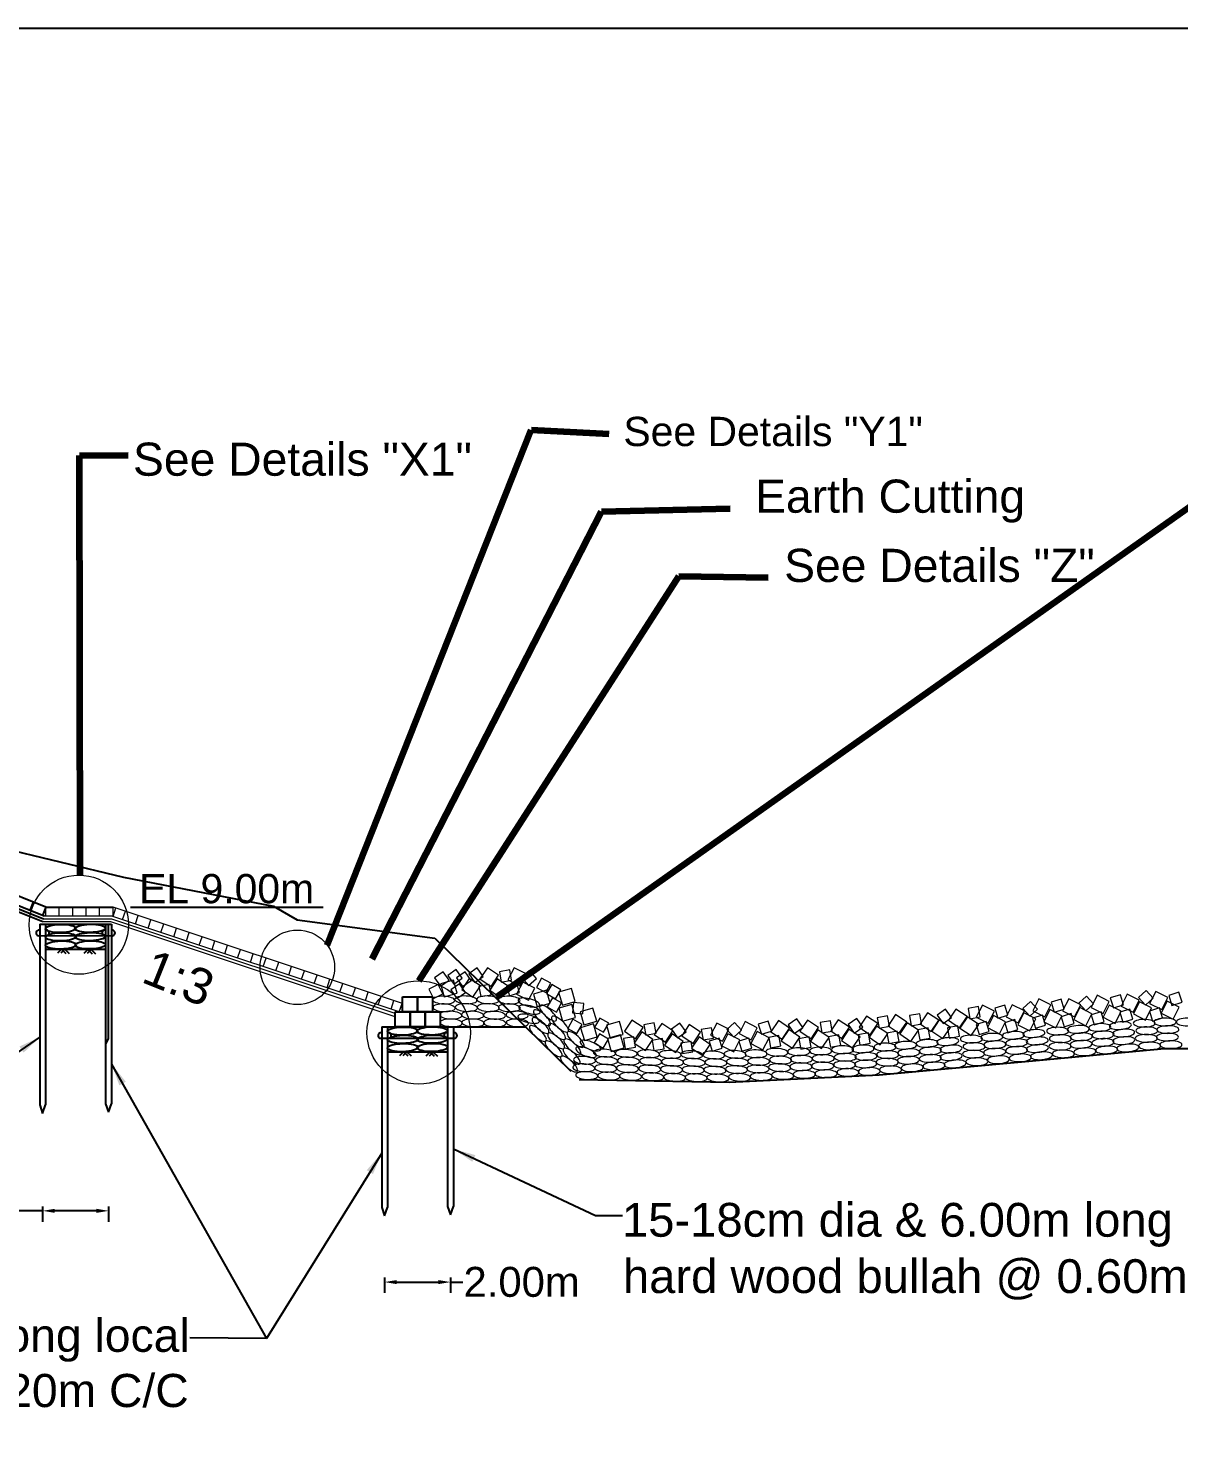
# Model space of a CAD drawing. Header units: inches. Extents: x -885 to 26362, y -28010 to 990.
# Drawn here: x 4307.92 to 4346.35, y -12317.87 to -12271.01 of the extents above; entities that cross this region are included whole.
import ezdxf

# ---------------------------------------------------------------- set-up
doc = ezdxf.new("R2010")
doc.units = ezdxf.units.IN
doc.header["$MEASUREMENT"] = 0
doc.header["$PDMODE"] = 3
doc.linetypes.add('HIDDEN', pattern=[9.525, 6.35, -3.175])
doc.layers.add('GL', color=3, linetype='HIDDEN')
doc.layers.add('LINE', color=7, linetype='Continuous')
doc.layers.add('Layer1', color=7, linetype='Continuous', lineweight=13)
doc.styles.add('dim', font='isocp.shx')
doc.styles.get("Standard").update_dxf_attribs({"font": 'arial.ttf'})
doc.dimstyles.get("Standard").update_dxf_attribs({"dimtxt": 0.18, "dimasz": 0.18, "dimexe": 0.18, "dimexo": 0.0625, "dimgap": 0.09, "dimtad": 0, "dimtih": 1, "dimtoh": 1, "dimdec": 4, "dimzin": 0, "dimdsep": 46, "dimtxsty": 'Standard', "dimcen": 0.09, "dimadec": 0, "dimazin": 0, "dimtfac": 1, "dimtdec": 4, "dimtofl": 0, "dimtmove": 0, "dimatfit": 3, "dimfxl": 1, "dimtolj": 1, "dimtzin": 0, "dimarcsym": 0})
doc.dimstyles.new('STANDARD$0', dxfattribs={"dimscale": 0, "dimtxt": 8, "dimasz": 8, "dimexe": 4, "dimexo": 0, "dimgap": 2, "dimtad": 1, "dimdec": 0, "dimzin": 0, "dimdsep": 46, "dimtxsty": 'dim', "dimblk": 'DOTSMALL', "dimcen": 1, "dimclrd": 6, "dimclre": 6, "dimclrt": 256, "dimadec": 0, "dimazin": 0, "dimtfac": 1, "dimtdec": 0, "dimtix": 1, "dimtofl": 0, "dimtmove": 1, "dimatfit": 3, "dimldrblk": 'DOTSMALL', "dimfxl": 6, "dimtolj": 1, "dimtzin": 0, "dimarcsym": 0})

# ---------------------------------------------------------------- blocks, each defined once
blk = doc.blocks.new('*D96')
at = {"color": 0, "lineweight": -2, "ltscale": 0.5, "transparency": 16777216}
for p, q in [((4308.402, -12310.369), (4308.402, -12310.883)), ((4310.605, -12310.369), (4310.605, -12310.883)), ((4308.402, -12310.519), (4307.444, -12310.519)), ((4310.197, -12310.519), (4308.809, -12310.519))]:
    blk.add_line(p, q, dxfattribs=at)
at = {"color": 0, "linetype": 'Continuous', "ltscale": 0.5, "transparency": 16777216}
for points in [[(4308.809, -12310.451), (4308.809, -12310.587), (4308.402, -12310.519)], [(4310.197, -12310.451), (4310.197, -12310.587), (4310.605, -12310.519)]]:
    blk.add_solid(points, dxfattribs=at)
at = {"layer": 'Defpoints', "color": 0, "linetype": 'Continuous', "ltscale": 0.5, "transparency": 16777216}
for p in [(4308.402, -12308.778), (4310.605, -12308.807), (4310.605, -12310.519)]:
    blk.add_point(p, dxfattribs=at)
at = {"color": 0, "linetype": 'Continuous', "lineweight": -3, "ltscale": 0.5, "transparency": 16777216, "insert": (4305.478, -12310.519), "char_height": 1, "attachment_point": 5}
blk.add_mtext('\\A1;2.00m', dxfattribs=at)
blk = doc.blocks.new('*D97')
at = {"color": 0, "lineweight": -2, "ltscale": 0.5, "transparency": 16777216}
for p, q in [((4319.823, -12312.749), (4319.823, -12313.263)), ((4322.026, -12312.749), (4322.026, -12313.263)), ((4320.23, -12312.899), (4321.618, -12312.899)), ((4322.026, -12312.899), (4322.433, -12312.899))]:
    blk.add_line(p, q, dxfattribs=at)
at = {"color": 0, "linetype": 'Continuous', "ltscale": 0.5, "transparency": 16777216}
for points in [[(4320.23, -12312.832), (4320.23, -12312.967), (4319.823, -12312.899)], [(4321.618, -12312.832), (4321.618, -12312.967), (4322.026, -12312.899)]]:
    blk.add_solid(points, dxfattribs=at)
at = {"layer": 'Defpoints', "color": 0, "linetype": 'Continuous', "ltscale": 0.5, "transparency": 16777216}
for p in [(4319.823, -12312.204), (4322.026, -12312.233), (4322.026, -12312.899)]:
    blk.add_point(p, dxfattribs=at)
at = {"color": 0, "linetype": 'Continuous', "lineweight": -3, "ltscale": 0.5, "transparency": 16777216, "insert": (4324.399, -12312.899), "char_height": 1, "attachment_point": 5}
blk.add_mtext('\\A1;2.00m', dxfattribs=at)

msp = doc.modelspace()

# ---------------------------------------------------------------- linework, layer by layer
at = {"color": 0, "linetype": 'Continuous', "lineweight": -3, "ltscale": 0.5}
for p, q in [((4308.507136, -12300.372502), (4299.035886, -12296.584002)), ((4308.407488, -12300.871159), (4298.936238, -12297.082659)), ((4308.430103, -12300.772502), (4298.958853, -12296.984002)), ((4308.449362, -12300.672502), (4298.978112, -12296.884002)), ((4308.089322, -12300.205376), (4307.977905, -12300.483919)), ((4308.507136, -12300.372502), (4308.395719, -12300.651045)), ((4308.507136, -12300.372502), (4310.757136, -12300.372502)), ((4311.342093, -12300.372502), (4317.772162, -12300.372502)), ((4308.303738, -12300.94675), (4308.503738, -12300.94675)), ((4308.303738, -12300.94675), (4308.303738, -12306.982005)), ((4308.503738, -12300.94675), (4308.503738, -12306.982005)), ((4308.503738, -12300.94675), (4308.839542, -12300.94675)), ((4308.839542, -12300.94675), (4310.703738, -12300.94675)), ((4310.503738, -12300.94675), (4310.503738, -12306.94675)), ((4310.592491, -12300.94675), (4310.588446, -12304.763609)), ((4310.703738, -12300.94675), (4310.703738, -12306.94675)), ((4308.34595, -12301.329391), (4310.767934, -12301.325612)), ((4308.503738, -12301.781286), (4310.503738, -12301.781286)), ((4309.035037, -12301.778742), (4308.911736, -12301.90114)), ((4308.911736, -12301.90114), (4309.035037, -12301.778742)), ((4309.14697, -12301.778742), (4309.023669, -12301.90114)), ((4309.023669, -12301.90114), (4309.14697, -12301.778742)), ((4309.035037, -12301.778742), (4309.173918, -12301.91814)), ((4309.14697, -12301.778742), (4309.285851, -12301.91814)), ((4309.914135, -12301.792139), (4309.790834, -12301.914538)), ((4309.790834, -12301.914538), (4309.914135, -12301.792139)), ((4310.026068, -12301.792139), (4309.902767, -12301.914538)), ((4309.902767, -12301.914538), (4310.026068, -12301.792139)), ((4309.914135, -12301.792139), (4310.053016, -12301.931537)), ((4310.026068, -12301.792139), (4310.164949, -12301.931537)), ((4320.924775, -12303.372502), (4320.924775, -12303.872502)), ((4320.674775, -12303.872502), (4320.674775, -12304.372502)), ((4321.174775, -12303.872502), (4321.174775, -12304.372502)), ((4310.588446, -12304.763609), (4310.503738, -12304.94675)), ((4319.724775, -12304.372502), (4319.924775, -12304.372502)), ((4319.724775, -12304.372502), (4319.724775, -12310.407756)), ((4319.724775, -12304.372502), (4324.524775, -12304.372502)), ((4319.766988, -12304.755142), (4322.188971, -12304.751363)), ((4319.924775, -12304.372502), (4319.924775, -12310.407756)), ((4319.924775, -12304.372502), (4320.26058, -12304.372502)), ((4320.26058, -12304.372502), (4322.124775, -12304.372502)), ((4320.807826, -12304.372502), (4320.307826, -12304.372502)), ((4321.307826, -12304.372502), (4320.807826, -12304.372502)), ((4321.964644, -12304.372502), (4321.307826, -12304.372502)), ((4321.924775, -12304.372502), (4321.924775, -12310.372502)), ((4322.124775, -12304.372502), (4322.124775, -12310.372502)), ((4319.924775, -12305.207037), (4321.924775, -12305.207037)), ((4320.456075, -12305.204493), (4320.332774, -12305.326892)), ((4320.332774, -12305.326892), (4320.456075, -12305.204493)), ((4320.568008, -12305.204493), (4320.444707, -12305.326892)), ((4320.444707, -12305.326892), (4320.568008, -12305.204493)), ((4320.456075, -12305.204493), (4320.594955, -12305.343891)), ((4320.568008, -12305.204493), (4320.706889, -12305.343891)), ((4321.335173, -12305.21789), (4321.211872, -12305.340289)), ((4321.211872, -12305.340289), (4321.335173, -12305.21789)), ((4321.447106, -12305.21789), (4321.323805, -12305.340289)), ((4321.323805, -12305.340289), (4321.447106, -12305.21789)), ((4321.335173, -12305.21789), (4321.474054, -12305.357288)), ((4321.447106, -12305.21789), (4321.585987, -12305.357288)), ((4308.303738, -12306.982005), (4308.403738, -12307.263315)), ((4308.403738, -12307.263315), (4308.503738, -12306.982005)), ((4310.503738, -12306.94675), (4310.603738, -12307.22806)), ((4310.603738, -12307.22806), (4310.703738, -12306.94675)), ((4319.724775, -12310.407756), (4319.824775, -12310.689066)), ((4319.824775, -12310.689066), (4319.924775, -12310.407756)), ((4321.924775, -12310.372502), (4322.024775, -12310.653811)), ((4322.024775, -12310.653811), (4322.124775, -12310.372502))]:
    msp.add_line(p, q, dxfattribs=at)
at = {"color": 0, "linetype": 'Continuous', "lineweight": 20, "ltscale": 0.5}
for p, q in [((4310.752595, -12300.68667), (4310.8473, -12300.402556)), ((4320.424775, -12303.595048), (4310.757136, -12300.372502)), ((4311.071742, -12300.793052), (4311.166447, -12300.508938)), ((4320.174775, -12304.035231), (4310.682558, -12300.871159)), ((4320.174775, -12303.927528), (4310.709697, -12300.772502)), ((4320.31009, -12303.872502), (4310.71009, -12300.672502)), ((4311.49865, -12300.935355), (4311.593354, -12300.651241)), ((4311.925557, -12301.077657), (4312.020262, -12300.793543)), ((4312.352465, -12301.21996), (4312.447169, -12300.935846)), ((4312.779372, -12301.362262), (4312.874077, -12301.078148)), ((4313.206279, -12301.504565), (4313.300984, -12301.220451)), ((4313.633187, -12301.646867), (4313.727892, -12301.362753)), ((4314.060094, -12301.78917), (4314.154799, -12301.505056)), ((4314.487002, -12301.931472), (4314.581707, -12301.647358)), ((4314.913909, -12302.073775), (4315.008614, -12301.789661)), ((4315.340817, -12302.216077), (4315.435522, -12301.931963)), ((4315.767724, -12302.35838), (4315.862429, -12302.074266)), ((4316.194632, -12302.500682), (4316.289336, -12302.216568)), ((4316.621539, -12302.642985), (4316.716244, -12302.358871)), ((4317.048447, -12302.785287), (4317.143151, -12302.501173)), ((4317.475354, -12302.92759), (4317.570059, -12302.643476)), ((4317.902262, -12303.069892), (4317.996966, -12302.785778)), ((4318.329169, -12303.212195), (4318.423874, -12302.928081)), ((4318.756077, -12303.354497), (4318.850781, -12303.070383)), ((4319.182984, -12303.4968), (4319.277689, -12303.212686)), ((4319.609892, -12303.639102), (4319.704596, -12303.354988)), ((4320.036799, -12303.781405), (4320.131504, -12303.497291)), ((4320.310777, -12303.87273), (4320.405481, -12303.588617))]:
    msp.add_line(p, q, dxfattribs=at)
at = {"color": 0, "linetype": 'Continuous', "lineweight": -3, "ltscale": 0.5}
for points in [[(4320.424775, -12303.372502), (4320.924775, -12303.372502), (4320.924775, -12303.872502), (4320.424775, -12303.872502)], [(4320.924775, -12303.372502), (4321.424775, -12303.372502), (4321.424775, -12303.872502), (4320.924775, -12303.872502)], [(4320.174775, -12303.872502), (4320.674775, -12303.872502), (4320.674775, -12304.372502), (4320.174775, -12304.372502)], [(4320.674775, -12303.872502), (4321.174775, -12303.872502), (4321.174775, -12304.372502), (4320.674775, -12304.372502)], [(4321.174775, -12303.872502), (4321.674775, -12303.872502), (4321.674775, -12304.372502), (4321.174775, -12304.372502)]]:
    msp.add_lwpolyline(points, close=True, dxfattribs=at)
at = {"color": 7, "lineweight": 20, "ltscale": 0.18}
for centre, radius in [((4309.611468, -12300.961782), 1.657485), ((4316.907677, -12302.384932), 1.244459)]:
    msp.add_circle(centre, radius, dxfattribs=at)
at = {"color": 7, "lineweight": 13, "ltscale": 0.18}
msp.add_circle((4320.960671, -12304.561671), 1.7265, dxfattribs=at)
at = {"color": 0, "linetype": 'Continuous', "lineweight": -3, "ltscale": 0.5}
for centre, start, end in [((4308.279414, -12301.236451), 74.8284169, 283.6920769), ((4308.529972, -12301.236451), 253.6040994, 105.1715831), ((4310.479414, -12301.236451), 74.8284169, 283.6920769), ((4310.728061, -12301.236451), 253.6040994, 105.1715831), ((4319.700452, -12304.662203), 74.8284169, 283.6920769), ((4319.95101, -12304.662203), 253.6040994, 105.1715831), ((4321.900452, -12304.662203), 74.8284169, 283.6920769), ((4322.149099, -12304.662203), 253.6040994, 105.1715831)]:
    msp.add_arc(centre, 0.09294, start, end, dxfattribs=at)
for centre in [(4309.00228, -12301.089385), (4309.988427, -12301.084038), (4309.009715, -12301.366086), (4309.010508, -12301.641402), (4309.995862, -12301.360739), (4309.996656, -12301.636055), (4320.423318, -12304.515136), (4320.430752, -12304.791837), (4321.409465, -12304.509789), (4321.4169, -12304.78649), (4320.431546, -12305.067153), (4321.417694, -12305.061806)]:
    msp.add_ellipse(centre, major_axis=(0.506914, 0.0108), ratio=0.268841611)
at = {"layer": 'GL'}
msp.add_lwpolyline([(4306.109166, -12298.169702), (4311.107866, -12299.371002), (4316.107466, -12300.342502), (4316.899466, -12300.795202), (4321.500066, -12301.415502), (4326.320166, -12306.127702), (4331.326966, -12306.217702), (4336.332966, -12305.976602), (4341.339766, -12305.515602), (4345.870766, -12305.098402), (4346.823066, -12305.100702), (4351.352566, -12304.685802), (4356.358566, -12304.591402), (4356.861266, -12304.609502), (4361.365266, -12304.621802), (4365.845766, -12304.656402), (4366.371266, -12304.699502), (4366.899566, -12304.801302), (4371.378166, -12305.742702), (4375.833366, -12306.477302), (4376.384066, -12306.609102), (4376.937766, -12306.878302), (4381.390966, -12307.120902), (4385.820866, -12307.085302)], dxfattribs=at)
at = {"layer": 'Layer1', "color": 7, "lineweight": 20}
for p, q in [((4308.507136, -12300.676327), (4308.507136, -12300.372502)), ((4308.957136, -12300.672502), (4308.957136, -12300.372502)), ((4309.407136, -12300.676327), (4309.407136, -12300.372502)), ((4309.857136, -12300.674189), (4309.857136, -12300.372502)), ((4309.857136, -12300.672502), (4309.857136, -12300.372502)), ((4309.857136, -12300.672502), (4309.857136, -12300.372502)), ((4310.307136, -12300.672502), (4310.307136, -12300.372502)), ((4310.757136, -12300.672502), (4310.757136, -12300.372502)), ((4310.682558, -12300.871159), (4308.407488, -12300.871159)), ((4310.65322, -12300.772502), (4308.430103, -12300.772502)), ((4310.709697, -12300.772502), (4308.430103, -12300.772502)), ((4310.757136, -12300.672502), (4308.449362, -12300.672502)), ((4310.757136, -12300.672502), (4309.407136, -12300.672502))]:
    msp.add_line(p, q, dxfattribs=at)
at = {"layer": 'LINE', "color": 7, "lineweight": -2, "ltscale": 0.5}
msp.add_lwpolyline([(4267.636926, -12396.746483), (4267.636926, -12271.010423), (4445.445495, -12271.010423), (4445.445495, -12396.746483), (4267.636926, -12396.746483)], close=True, dxfattribs=at)
at = {"layer": 'LINE', "color": 0, "linetype": 'ByBlock', "lineweight": 18, "ltscale": 0.5}
for points in [[(4322.418204, -12302.744936), (4322.217562, -12302.458156), (4321.930782, -12302.658799), (4322.131424, -12302.945579), (4322.418204, -12302.744936)], [(4323.118236, -12302.689892), (4322.917594, -12302.403112), (4322.630814, -12302.603754), (4322.831456, -12302.890534), (4323.118236, -12302.689892)], [(4323.255122, -12302.399896), (4323.004436, -12302.773603), (4323.378142, -12303.024289), (4323.628828, -12302.650582), (4323.255122, -12302.399896)], [(4324.063489, -12302.81494), (4324.00143, -12302.470486), (4323.656976, -12302.532545), (4323.719035, -12302.876999), (4324.063489, -12302.81494)], [(4324.145458, -12302.398227), (4323.940427, -12302.798805), (4324.341004, -12303.003836), (4324.546035, -12302.603259), (4324.145458, -12302.398227)], [(4321.974222, -12302.81943), (4321.773579, -12302.532651), (4321.4868, -12302.733293), (4321.687442, -12303.020073), (4321.974222, -12302.81943)], [(4322.124573, -12302.816188), (4321.691744, -12302.939309), (4321.814865, -12303.372138), (4322.247695, -12303.249017), (4322.124573, -12302.816188)], [(4322.524566, -12303.223057), (4322.323923, -12302.936277), (4322.037143, -12303.136919), (4322.237786, -12303.423699), (4322.524566, -12303.223057)], [(4322.709875, -12302.825904), (4322.509233, -12302.539124), (4322.222453, -12302.739766), (4322.423096, -12303.026546), (4322.709875, -12302.825904)], [(4322.651465, -12302.756582), (4322.400779, -12303.130289), (4322.774485, -12303.380975), (4323.025171, -12303.007268), (4322.651465, -12302.756582)], [(4323.586486, -12302.775039), (4323.3358, -12303.148745), (4323.709506, -12303.399431), (4323.960192, -12303.025725), (4323.586486, -12302.775039)], [(4324.328351, -12303.231383), (4324.226242, -12302.896609), (4323.891468, -12302.998718), (4323.993577, -12303.333492), (4324.328351, -12303.231383)], [(4324.43444, -12302.876188), (4324.229409, -12303.276765), (4324.629986, -12303.481797), (4324.835017, -12303.08122), (4324.43444, -12302.876188)], [(4324.89014, -12302.755106), (4324.657186, -12302.493892), (4324.395972, -12302.726846), (4324.628926, -12302.98806), (4324.89014, -12302.755106)], [(4325.20821, -12303.223099), (4325.37475, -12302.91526), (4325.066912, -12302.74872), (4324.900372, -12303.056558), (4325.20821, -12303.223099)], [(4321.76825, -12303.27156), (4321.614828, -12302.956978), (4321.300246, -12303.1104), (4321.453668, -12303.424982), (4321.76825, -12303.27156)], [(4323.376026, -12303.302956), (4323.313967, -12302.958502), (4322.969513, -12303.020561), (4323.031572, -12303.365016), (4323.376026, -12303.302956)], [(4325.229191, -12303.153289), (4324.796362, -12303.27641), (4324.919483, -12303.70924), (4325.352312, -12303.586118), (4325.229191, -12303.153289)], [(4325.535066, -12303.437718), (4325.710351, -12303.134774), (4325.407407, -12302.959489), (4325.232122, -12303.262433), (4325.535066, -12303.437718)], [(4325.559527, -12303.878137), (4325.734812, -12303.575193), (4325.431868, -12303.399908), (4325.256583, -12303.702852), (4325.559527, -12303.878137)], [(4326.06796, -12303.090807), (4325.63513, -12303.213928), (4325.758252, -12303.646757), (4326.191081, -12303.523636), (4326.06796, -12303.090807)], [(4343.49904, -12303.60716), (4343.264688, -12303.347201), (4343.004728, -12303.581554), (4343.239081, -12303.841513), (4343.49904, -12303.60716)], [(4343.621392, -12303.320773), (4343.418514, -12303.722445), (4343.820185, -12303.925323), (4344.023064, -12303.523652), (4343.621392, -12303.320773)], [(4344.496214, -12303.633337), (4344.39231, -12303.299116), (4344.058089, -12303.40302), (4344.161993, -12303.737242), (4344.496214, -12303.633337)], [(4344.621349, -12303.282684), (4344.41847, -12303.684356), (4344.820142, -12303.887234), (4345.02302, -12303.485563), (4344.621349, -12303.282684)], [(4345.490903, -12303.417108), (4345.25655, -12303.157148), (4344.996591, -12303.391501), (4345.230943, -12303.65146), (4345.490903, -12303.417108)], [(4345.574519, -12303.193673), (4345.37164, -12303.595344), (4345.773312, -12303.798223), (4345.97619, -12303.396551), (4345.574519, -12303.193673)], [(4346.451473, -12303.552107), (4346.347569, -12303.217886), (4346.013348, -12303.32179), (4346.117252, -12303.656011), (4346.451473, -12303.552107)], [(4326.07456, -12303.629657), (4325.641731, -12303.752778), (4325.764852, -12304.185607), (4326.197682, -12304.062486), (4326.07456, -12303.629657)], [(4326.441817, -12303.939858), (4326.474079, -12303.591348), (4326.12557, -12303.559086), (4326.093307, -12303.907596), (4326.441817, -12303.939858)], [(4326.781421, -12303.752413), (4326.348592, -12303.875535), (4326.471713, -12304.308364), (4326.904543, -12304.185243), (4326.781421, -12303.752413)], [(4338.758172, -12304.065157), (4338.55753, -12303.778377), (4338.27075, -12303.97902), (4338.471392, -12304.265799), (4338.758172, -12304.065157)], [(4338.903537, -12303.780956), (4338.652851, -12304.154662), (4339.026557, -12304.405348), (4339.277243, -12304.031642), (4338.903537, -12303.780956)], [(4339.712754, -12304.041338), (4339.650695, -12303.696884), (4339.306241, -12303.758943), (4339.3683, -12304.103397), (4339.712754, -12304.041338)], [(4339.784523, -12303.645065), (4339.581644, -12304.046737), (4339.983316, -12304.249615), (4340.186195, -12303.847944), (4339.784523, -12303.645065)], [(4340.637106, -12303.979574), (4340.533202, -12303.645352), (4340.19898, -12303.749256), (4340.302884, -12304.083478), (4340.637106, -12303.979574)], [(4340.784828, -12303.632677), (4340.581949, -12304.034349), (4340.983621, -12304.237228), (4341.1865, -12303.835556), (4340.784828, -12303.632677)], [(4341.627665, -12303.781777), (4341.393313, -12303.521817), (4341.133354, -12303.75617), (4341.367706, -12304.016129), (4341.627665, -12303.781777)], [(4341.667674, -12303.433453), (4341.464795, -12303.835124), (4341.866467, -12304.038003), (4342.069346, -12303.636331), (4341.667674, -12303.433453)], [(4342.041609, -12303.798879), (4341.83873, -12304.200551), (4342.240402, -12304.403429), (4342.443281, -12304.001758), (4342.041609, -12303.798879)], [(4342.519901, -12303.77988), (4342.415997, -12303.445658), (4342.081776, -12303.549562), (4342.18568, -12303.883784), (4342.519901, -12303.77988)], [(4342.667624, -12303.432983), (4342.464745, -12303.834655), (4342.866417, -12304.037534), (4343.069295, -12303.635862), (4342.667624, -12303.432983)], [(4343.043997, -12303.730687), (4342.841118, -12304.132359), (4343.24279, -12304.335237), (4343.445669, -12303.933566), (4343.043997, -12303.730687)], [(4343.852318, -12304.20214), (4343.748414, -12303.867919), (4343.414193, -12303.971823), (4343.518097, -12304.306044), (4343.852318, -12304.20214)], [(4344.017922, -12303.652337), (4343.815043, -12304.054008), (4344.216715, -12304.256887), (4344.419594, -12303.855215), (4344.017922, -12303.652337)], [(4344.80871, -12304.114846), (4344.704806, -12303.780625), (4344.370585, -12303.884529), (4344.474489, -12304.21875), (4344.80871, -12304.114846)], [(4345.035859, -12303.540634), (4344.832981, -12303.942306), (4345.234652, -12304.145185), (4345.437531, -12303.743513), (4345.035859, -12303.540634)], [(4345.805445, -12304.07504), (4345.701541, -12303.740819), (4345.367319, -12303.844723), (4345.471223, -12304.178944), (4345.805445, -12304.07504)], [(4345.954363, -12303.510902), (4345.751484, -12303.912573), (4346.153156, -12304.115452), (4346.356035, -12303.71378), (4345.954363, -12303.510902)], [(4326.240975, -12304.599134), (4326.41626, -12304.29619), (4326.113316, -12304.120904), (4325.938031, -12304.423849), (4326.240975, -12304.599134)], [(4326.802385, -12304.277727), (4326.369556, -12304.400848), (4326.492677, -12304.833678), (4326.925507, -12304.710556), (4326.802385, -12304.277727)], [(4327.135839, -12304.556364), (4327.311124, -12304.25342), (4327.00818, -12304.078135), (4326.832895, -12304.381079), (4327.135839, -12304.556364)], [(4327.665787, -12304.193803), (4327.232958, -12304.316924), (4327.356079, -12304.749753), (4327.788909, -12304.626632), (4327.665787, -12304.193803)], [(4328.082281, -12304.147575), (4327.831595, -12304.521282), (4328.205301, -12304.771968), (4328.455987, -12304.398261), (4328.082281, -12304.147575)], [(4328.887312, -12304.584287), (4328.825253, -12304.239833), (4328.480799, -12304.301892), (4328.542858, -12304.646346), (4328.887312, -12304.584287)], [(4329.076531, -12304.258165), (4328.825845, -12304.631871), (4329.199551, -12304.882558), (4329.450237, -12304.508851), (4329.076531, -12304.258165)], [(4329.887709, -12304.541624), (4329.687066, -12304.254844), (4329.400286, -12304.455487), (4329.600929, -12304.742266), (4329.887709, -12304.541624)], [(4329.998831, -12304.300502), (4329.748145, -12304.674208), (4330.121852, -12304.924894), (4330.372538, -12304.551188), (4329.998831, -12304.300502)], [(4330.914931, -12304.24996), (4330.709899, -12304.650537), (4331.110476, -12304.855568), (4331.315508, -12304.454991), (4330.914931, -12304.24996)], [(4331.741327, -12304.485023), (4331.508373, -12304.22381), (4331.247159, -12304.456764), (4331.480113, -12304.717977), (4331.741327, -12304.485023)], [(4331.865214, -12304.199296), (4331.660183, -12304.599874), (4332.06076, -12304.804905), (4332.265792, -12304.404328), (4331.865214, -12304.199296)], [(4332.738346, -12304.516551), (4332.636237, -12304.181777), (4332.301463, -12304.283886), (4332.403572, -12304.61866), (4332.738346, -12304.516551)], [(4332.97128, -12304.162045), (4332.720594, -12304.535751), (4333.0943, -12304.786437), (4333.344986, -12304.412731), (4332.97128, -12304.162045)], [(4333.785542, -12304.396389), (4333.5849, -12304.109609), (4333.29812, -12304.310252), (4333.498763, -12304.597032), (4333.785542, -12304.396389)], [(4333.94215, -12304.148929), (4333.691464, -12304.522636), (4334.06517, -12304.773322), (4334.315856, -12304.399615), (4333.94215, -12304.148929)], [(4334.771101, -12304.51311), (4334.709041, -12304.168656), (4334.364587, -12304.230715), (4334.426646, -12304.575169), (4334.771101, -12304.51311)], [(4334.973035, -12304.136184), (4334.722349, -12304.50989), (4335.096056, -12304.760576), (4335.346742, -12304.38687), (4334.973035, -12304.136184)], [(4335.793091, -12304.385074), (4335.592448, -12304.098294), (4335.305668, -12304.298936), (4335.506311, -12304.585716), (4335.793091, -12304.385074)], [(4335.919226, -12304.015861), (4335.66854, -12304.389568), (4336.042247, -12304.640254), (4336.292933, -12304.266547), (4335.919226, -12304.015861)], [(4336.254251, -12304.349525), (4336.003565, -12304.723231), (4336.377271, -12304.973917), (4336.627957, -12304.600211), (4336.254251, -12304.349525)], [(4336.679052, -12304.350285), (4336.616993, -12304.005831), (4336.272539, -12304.06789), (4336.334598, -12304.412344), (4336.679052, -12304.350285)], [(4336.885294, -12303.96338), (4336.634608, -12304.337086), (4337.008315, -12304.587772), (4337.259001, -12304.214066), (4336.885294, -12303.96338)], [(4337.278407, -12304.238303), (4337.027721, -12304.61201), (4337.401427, -12304.862696), (4337.652113, -12304.488989), (4337.278407, -12304.238303)], [(4337.755411, -12304.278204), (4337.693352, -12303.93375), (4337.348897, -12303.995809), (4337.410957, -12304.340264), (4337.755411, -12304.278204)], [(4337.957346, -12303.901278), (4337.70666, -12304.274985), (4338.080366, -12304.525671), (4338.331052, -12304.151964), (4337.957346, -12303.901278)], [(4338.346311, -12304.142817), (4338.095625, -12304.516524), (4338.469331, -12304.76721), (4338.720017, -12304.393503), (4338.346311, -12304.142817)], [(4339.024441, -12304.684016), (4338.962381, -12304.339562), (4338.617927, -12304.401621), (4338.679986, -12304.746075), (4339.024441, -12304.684016)], [(4339.287953, -12304.040577), (4339.037267, -12304.414284), (4339.410974, -12304.66497), (4339.66166, -12304.291263), (4339.287953, -12304.040577)], [(4340.015449, -12304.526432), (4339.911545, -12304.192211), (4339.577324, -12304.296115), (4339.681228, -12304.630337), (4340.015449, -12304.526432)], [(4340.158813, -12303.998573), (4339.955934, -12304.400245), (4340.357606, -12304.603123), (4340.560485, -12304.201452), (4340.158813, -12303.998573)], [(4340.97219, -12304.464839), (4340.868286, -12304.130618), (4340.534064, -12304.234522), (4340.637968, -12304.568743), (4340.97219, -12304.464839)], [(4341.172622, -12303.905303), (4340.969743, -12304.306975), (4341.371415, -12304.509854), (4341.574294, -12304.108182), (4341.172622, -12303.905303)], [(4341.8986, -12304.31482), (4341.794696, -12303.980599), (4341.460475, -12304.084503), (4341.564379, -12304.418724), (4341.8986, -12304.31482)], [(4342.854985, -12304.265145), (4342.751081, -12303.930924), (4342.41686, -12304.034828), (4342.520764, -12304.369049), (4342.854985, -12304.265145)], [(4327.122839, -12305.08591), (4327.298124, -12304.782966), (4326.99518, -12304.607681), (4326.819894, -12304.910625), (4327.122839, -12305.08591)], [(4327.699653, -12304.6378), (4327.266824, -12304.760921), (4327.389945, -12305.193751), (4327.822774, -12305.070629), (4327.699653, -12304.6378)], [(4328.203185, -12305.050635), (4328.141126, -12304.706181), (4327.796672, -12304.76824), (4327.858731, -12305.112694), (4328.203185, -12305.050635)], [(4328.410309, -12304.544386), (4328.159623, -12304.918092), (4328.533329, -12305.168778), (4328.784015, -12304.795072), (4328.410309, -12304.544386)], [(4329.160245, -12305.107041), (4329.098186, -12304.762587), (4328.753732, -12304.824646), (4328.815791, -12305.1691), (4329.160245, -12305.107041)], [(4329.420937, -12304.608314), (4329.170251, -12304.982021), (4329.543958, -12305.232707), (4329.794644, -12304.859), (4329.420937, -12304.608314)], [(4330.325043, -12304.709097), (4330.074357, -12305.082803), (4330.448063, -12305.333489), (4330.698749, -12304.959783), (4330.325043, -12304.709097)], [(4330.802046, -12304.748998), (4330.739987, -12304.404544), (4330.395533, -12304.466603), (4330.457592, -12304.811057), (4330.802046, -12304.748998)], [(4331.097824, -12305.083115), (4330.995715, -12304.748341), (4330.66094, -12304.85045), (4330.763049, -12305.185224), (4331.097824, -12305.083115)], [(4331.285627, -12304.606106), (4331.080596, -12305.006683), (4331.481173, -12305.211714), (4331.686204, -12304.811137), (4331.285627, -12304.606106)], [(4332.091407, -12305.08189), (4331.989298, -12304.747116), (4331.654524, -12304.849225), (4331.756633, -12305.183999), (4332.091407, -12305.08189)], [(4332.259959, -12304.532983), (4332.054927, -12304.933561), (4332.455504, -12305.138592), (4332.660536, -12304.738015), (4332.259959, -12304.532983)], [(4333.054994, -12305.010921), (4332.992935, -12304.666466), (4332.648481, -12304.728526), (4332.71054, -12305.07298), (4333.054994, -12305.010921)], [(4333.318771, -12304.46308), (4333.068085, -12304.836786), (4333.441791, -12305.087472), (4333.692477, -12304.713766), (4333.318771, -12304.46308)], [(4334.063054, -12305.05199), (4334.000994, -12304.707535), (4333.65654, -12304.769595), (4333.718599, -12305.114049), (4334.063054, -12305.05199)], [(4334.294097, -12304.473209), (4334.043411, -12304.846915), (4334.417117, -12305.097601), (4334.667803, -12304.723895), (4334.294097, -12304.473209)], [(4335.05675, -12304.98506), (4334.994691, -12304.640605), (4334.650236, -12304.702665), (4334.712296, -12305.047119), (4335.05675, -12304.98506)], [(4335.326319, -12304.451764), (4335.075633, -12304.825471), (4335.44934, -12305.076157), (4335.700026, -12304.70245), (4335.326319, -12304.451764)], [(4336.04013, -12304.918922), (4335.978071, -12304.574467), (4335.633617, -12304.636527), (4335.695676, -12304.980981), (4336.04013, -12304.918922)], [(4337.006198, -12304.86644), (4336.944139, -12304.521986), (4336.599685, -12304.584045), (4336.661744, -12304.928499), (4337.006198, -12304.86644)], [(4338.04106, -12304.750154), (4337.979001, -12304.4057), (4337.634547, -12304.467759), (4337.696606, -12304.812213), (4338.04106, -12304.750154)], [(4330.119735, -12305.203562), (4330.057676, -12304.859108), (4329.713222, -12304.921167), (4329.775281, -12305.265621), (4330.119735, -12305.203562)]]:
    msp.add_lwpolyline(points, dxfattribs=at)
at = {"layer": 'LINE', "color": 7, "lineweight": 9, "ltscale": 0.5, "extrusion": (0, 0, -1)}
for centre, major_axis in [((4321.796441, -12303.478718), (0.36767, -0.014777)), ((4322.540545, -12303.471098), (0.36767, -0.014777)), ((4323.273176, -12303.471098), (0.36767, -0.014777)), ((4323.979116, -12303.478718), (0.36767, -0.014777)), ((4324.638146, -12303.561658), (0.357163, -0.088511)), ((4321.807865, -12303.737167), (0.36767, -0.014777)), ((4322.033049, -12303.98207), (0.36767, -0.014777)), ((4322.551968, -12303.729547), (0.36767, -0.014777)), ((4322.761866, -12303.98207), (0.36767, -0.014777)), ((4323.284599, -12303.729547), (0.36767, -0.014777)), ((4323.490684, -12303.985888), (0.36767, -0.014777)), ((4323.99054, -12303.737167), (0.36767, -0.014777)), ((4324.246227, -12303.98207), (0.36767, -0.014777)), ((4324.659369, -12303.796632), (0.357163, -0.088511)), ((4325.082517, -12304.07154), (0.270996, -0.248919)), ((4325.282531, -12303.912998), (0.270996, -0.248919)), ((4322.044472, -12304.24052), (0.36767, -0.014777)), ((4322.77329, -12304.24052), (0.36767, -0.014777)), ((4323.502108, -12304.244337), (0.36767, -0.014777)), ((4324.25765, -12304.24052), (0.36767, -0.014777)), ((4324.633372, -12304.104075), (0.357163, -0.088511)), ((4324.940674, -12304.593782), (0.270996, -0.248919)), ((4325.028966, -12304.329862), (0.270996, -0.248919)), ((4325.579445, -12304.531072), (0.270996, -0.248919)), ((4325.683048, -12304.284715), (0.270996, -0.248919)), ((4342.986191, -12304.457396), (0.367622, 0.015923)), ((4343.706309, -12304.39477), (0.367622, 0.015923)), ((4344.392972, -12304.332521), (0.366829, 0.028918)), ((4345.188148, -12304.252084), (0.36796, -0.002199)), ((4345.88739, -12304.211834), (0.367958, 0.002541)), ((4345.979477, -12304.462723), (0.367958, 0.002541)), ((4346.631657, -12304.209001), (0.367958, 0.002541)), ((4325.463889, -12305.105873), (0.270996, -0.248919)), ((4325.552181, -12304.841953), (0.270996, -0.248919)), ((4326.096222, -12305.040877), (0.270996, -0.248919)), ((4326.199825, -12304.79452), (0.270996, -0.248919)), ((4326.698463, -12304.999619), (0.342946, -0.13337)), ((4337.940753, -12304.927154), (0.367622, 0.015923)), ((4338.627416, -12304.864904), (0.366829, 0.028918)), ((4339.417828, -12304.779262), (0.36796, -0.002199)), ((4340.101065, -12304.720895), (0.367622, 0.015923)), ((4340.821183, -12304.658268), (0.367622, 0.015923)), ((4340.931996, -12304.905368), (0.367622, 0.015923)), ((4341.507846, -12304.596019), (0.366829, 0.028918)), ((4341.618658, -12304.843119), (0.366829, 0.028918)), ((4342.302954, -12304.515764), (0.36796, -0.002199)), ((4342.391802, -12304.767818), (0.36796, -0.002199)), ((4343.087344, -12304.70477), (0.367622, 0.015923)), ((4343.811605, -12304.895102), (0.367622, 0.015923)), ((4343.817121, -12304.64187), (0.367622, 0.015923)), ((4344.503784, -12304.579621), (0.366829, 0.028918)), ((4344.50723, -12304.832889), (0.366829, 0.028918)), ((4345.259017, -12304.756792), (0.36796, -0.002199)), ((4345.276996, -12304.504139), (0.36796, -0.002199)), ((4345.964754, -12304.715586), (0.367958, 0.002541)), ((4326.068959, -12305.351759), (0.270996, -0.248919)), ((4326.550355, -12305.219344), (0.342946, -0.13337)), ((4327.160897, -12305.248297), (0.367445, -0.019599)), ((4327.88918, -12305.259059), (0.367445, -0.019599)), ((4328.630418, -12305.272047), (0.367445, -0.019599)), ((4329.358701, -12305.294684), (0.367445, -0.019599)), ((4330.080161, -12305.303719), (0.367445, -0.019599)), ((4330.808444, -12305.31448), (0.367445, -0.019599)), ((4331.529871, -12305.291844), (0.367445, -0.019599)), ((4332.2269, -12305.272221), (0.367908, -0.006588)), ((4332.920936, -12305.221742), (0.367445, -0.019599)), ((4333.653815, -12305.201466), (0.36796, -0.002199)), ((4334.381792, -12305.177773), (0.36796, -0.002199)), ((4335.116627, -12305.136313), (0.36796, -0.002199)), ((4335.205476, -12305.388367), (0.36796, -0.002199)), ((4335.796661, -12305.111254), (0.367808, 0.010819)), ((4335.894371, -12305.360008), (0.367808, 0.010819)), ((4336.537398, -12305.048147), (0.36796, -0.002199)), ((4336.626246, -12305.300202), (0.36796, -0.002199)), ((4337.220635, -12304.98978), (0.367622, 0.015923)), ((4337.321788, -12305.237153), (0.367622, 0.015923)), ((4338.051566, -12305.174254), (0.367622, 0.015923)), ((4338.738228, -12305.112004), (0.366829, 0.028918)), ((4338.741674, -12305.365273), (0.366829, 0.028918)), ((4339.488697, -12305.283969), (0.36796, -0.002199)), ((4339.506676, -12305.031316), (0.36796, -0.002199)), ((4340.196702, -12305.2215), (0.367622, 0.015923)), ((4340.202218, -12304.968268), (0.367622, 0.015923)), ((4340.92648, -12305.1586), (0.367622, 0.015923)), ((4341.050879, -12305.407546), (0.367622, 0.015923)), ((4341.622104, -12305.096387), (0.366829, 0.028918)), ((4341.755233, -12305.340777), (0.366829, 0.028918)), ((4342.373822, -12305.020471), (0.36796, -0.002199)), ((4342.485812, -12305.275241), (0.36796, -0.002199)), ((4343.081828, -12304.958001), (0.367622, 0.015923)), ((4343.206227, -12305.206947), (0.367622, 0.015923)), ((4343.936005, -12305.144048), (0.367622, 0.015923)), ((4344.640358, -12305.077279), (0.366829, 0.028918)), ((4345.371006, -12305.011561), (0.36796, -0.002199)), ((4346.080016, -12304.968893), (0.367958, 0.002541)), ((4325.980666, -12305.615679), (0.270996, -0.248919)), ((4326.472968, -12305.739703), (0.367445, -0.019599)), ((4326.502876, -12305.488183), (0.367445, -0.019599)), ((4327.207817, -12305.755791), (0.367445, -0.019599)), ((4327.237725, -12305.504271), (0.367445, -0.019599)), ((4327.9361, -12305.766553), (0.367445, -0.019599)), ((4327.966008, -12305.515033), (0.367445, -0.019599)), ((4328.677338, -12305.779541), (0.367445, -0.019599)), ((4328.707246, -12305.528021), (0.367445, -0.019599)), ((4329.405621, -12305.802178), (0.367445, -0.019599)), ((4329.435529, -12305.550658), (0.367445, -0.019599)), ((4330.127082, -12305.811213), (0.367445, -0.019599)), ((4330.15699, -12305.559693), (0.367445, -0.019599)), ((4330.855365, -12305.821974), (0.367445, -0.019599)), ((4330.885273, -12305.570455), (0.367445, -0.019599)), ((4331.576791, -12305.799338), (0.367445, -0.019599)), ((4331.606699, -12305.547818), (0.367445, -0.019599)), ((4332.291744, -12305.777737), (0.367908, -0.006588)), ((4332.312736, -12305.525317), (0.367908, -0.006588)), ((4333.015001, -12305.734972), (0.367445, -0.019599)), ((4333.04491, -12305.483452), (0.367445, -0.019599)), ((4333.724683, -12305.706173), (0.36796, -0.002199)), ((4333.742663, -12305.45352), (0.36796, -0.002199)), ((4334.45266, -12305.68248), (0.36796, -0.002199)), ((4334.47064, -12305.429827), (0.36796, -0.002199)), ((4335.187496, -12305.64102), (0.36796, -0.002199)), ((4335.88534, -12305.613139), (0.367808, 0.010819)), ((4336.006273, -12305.863787), (0.367808, 0.010819)), ((4336.608267, -12305.552855), (0.36796, -0.002199)), ((4336.720256, -12305.807625), (0.36796, -0.002199)), ((4337.316272, -12305.490385), (0.367622, 0.015923)), ((4337.440672, -12305.739331), (0.367622, 0.015923)), ((4338.04605, -12305.427485), (0.367622, 0.015923)), ((4338.170449, -12305.676431), (0.367622, 0.015923)), ((4338.874803, -12305.609662), (0.366829, 0.028918)), ((4339.600686, -12305.538739), (0.36796, -0.002199)), ((4340.321102, -12305.470446), (0.367622, 0.015923)), ((4326.572784, -12305.999484), (0.367445, -0.019599)), ((4327.307632, -12306.015572), (0.367445, -0.019599)), ((4328.035915, -12306.026334), (0.367445, -0.019599)), ((4328.777153, -12306.039322), (0.367445, -0.019599)), ((4329.505436, -12306.061959), (0.367445, -0.019599)), ((4330.226897, -12306.070994), (0.367445, -0.019599)), ((4330.95518, -12306.081756), (0.367445, -0.019599)), ((4331.676606, -12306.059119), (0.367445, -0.019599)), ((4332.400687, -12306.033825), (0.367908, -0.006588)), ((4333.114817, -12305.994753), (0.367445, -0.019599)), ((4333.836673, -12305.960943), (0.36796, -0.002199)), ((4334.56465, -12305.93725), (0.36796, -0.002199)), ((4335.299486, -12305.89579), (0.36796, -0.002199))]:
    msp.add_ellipse(centre, major_axis=major_axis, ratio=0.34736681, dxfattribs=at)

# ---------------------------------------------------------------- texts
at = {"color": 7, "lineweight": 30, "ltscale": 0.18, "char_height": 0.9775, "attachment_point": 1}
for s, insert, width in [('See Details "Y1"', (4327.796773, -12283.996833), 59.84938283), ('EL 9.00m ', (4311.625532, -12299.267887), 48.36222019)]:
    msp.add_mtext(s, dxfattribs=dict(at, insert=insert, width=width))
at = {"layer": 'Layer1', "color": 7, "lineweight": 20, "insert": (4312.095303, -12301.751155), "char_height": 1.1955372, "width": 14.78044575, "attachment_point": 1, "rotation": 338.1985905}
msp.add_mtext('1:3', dxfattribs=at)
at = {"layer": 'LINE', "color": 0, "linetype": 'ByBlock', "lineweight": -3, "ltscale": 0.5, "attachment_point": 2}
for s, insert, char_height, width in [('See Details "X1"', (4317.079711, -12284.858044), 1.10619938, 47.95016867), ('Earth Cutting', (4336.703664, -12286.093736), 1.10619938, 47.95016867), ('See Details "Z"', (4338.352097, -12288.405529), 1.10619938, 47.95016867), ('15-18cm dia & 6.00m long local\\Phard wood bullah @ 0.60m C/C ', (4338.787735, -12310.255447), 1.12832336, 48.90917205), ('15-18cm dia & 6.00m long local\\Phard wood bullah @ 1.20m C/C ', (4302.490926, -12314.12349), 1.10619938, 47.95016867)]:
    msp.add_mtext(s, dxfattribs=dict(at, insert=insert, char_height=char_height, width=width))

# ---------------------------------------------------------------- dimensions: what is measured, and where the dimension line sits
at = {"color": 0, "linetype": 'Continuous', "lineweight": -3, "ltscale": 0.5}
for base, p1, p2, picture, middle in [((4310.604561, -12310.519296), (4308.401629, -12308.778076), (4310.604561, -12308.806973), '*D96', (4305.478104, -12310.519296)), ((4322.025599, -12312.899457), (4319.822667, -12312.203827), (4322.025599, -12312.232724), '*D97', (4324.398951, -12312.899457))]:
    dim = msp.add_linear_dim(base=base, p1=p1, p2=p2, text='2.00m', dimstyle='STANDARD$0', override={"dimscale": 1, "dimtxt": 1, "dimasz": 0.4075, "dimexe": 0.364, "dimexo": 0.219, "dimgap": 0.09, "dimtad": 0, "dimdec": 2, "dimpost": 'm', "dimtxsty": 'Standard', "dimcen": 0.09, "dimclrd": 0, "dimclre": 0, "dimclrt": 0, "dimtdec": 2, "dimtix": 0, "dimtmove": 0, "dimfxl": 0.15, "dimfxlon": 1}, dxfattribs=at)
    dim.commit()
    dim.dimension.update_dxf_attribs({"geometry": picture, "text_midpoint": middle, "dimtype": 160})

# ---------------------------------------------------------------- leaders
at = {"color": 0, "linetype": 'Continuous', "lineweight": -2, "ltscale": 0.5}
for points in [[(4308.316998, -12304.710423), (4305.388938, -12306.710609), (4304.082093, -12306.710609)], [(4310.703738, -12305.614856), (4315.881847, -12314.78849), (4313.320661, -12314.766608)], [(4322.124775, -12308.451778), (4326.869742, -12310.674745), (4327.768146, -12310.674745)], [(4319.724775, -12308.588949), (4315.881847, -12314.78849), (4313.320661, -12314.766608)]]:
    msp.add_leader(points, dimstyle='Standard', override={"dimasz": 0.75, "dimfxl": 0.15, "dimfxlon": 1}, dxfattribs=at)
at = {"layer": 'LINE', "color": 7, "lineweight": 20, "ltscale": 0.5}
for points in [[(4317.90455, -12301.640001), (4324.714588, -12284.43398), (4327.307238, -12284.567321)], [(4309.650566, -12299.304758), (4309.636334, -12285.287245), (4311.26063, -12285.281932)], [(4319.409035, -12302.101063), (4327.068923, -12287.157386), (4331.367971, -12287.057512)], [(4320.960671, -12302.835171), (4329.649761, -12289.314543), (4332.632852, -12289.366439)]]:
    msp.add_leader(points, dimstyle='Standard', override={"dimtxt": 0.9, "dimasz": 0.7, "dimclrd": 7, "dimclre": 7, "dimclrt": 7, "dimlwd": 65535, "dimlwe": 65535}, dxfattribs=at)
at = {"layer": 'LINE', "color": 7, "lineweight": 13, "ltscale": 0.5}
msp.add_leader([(4323.574775, -12303.372502), (4347.072769, -12286.741943), (4351.950348, -12286.75304)], dimstyle='Standard', override={"dimtxt": 0.9, "dimasz": 0.7, "dimclrd": 7, "dimclre": 7, "dimclrt": 7, "dimlwd": 65535, "dimlwe": 65535}, dxfattribs=at)

doc.saveas('drawing.dxf')
